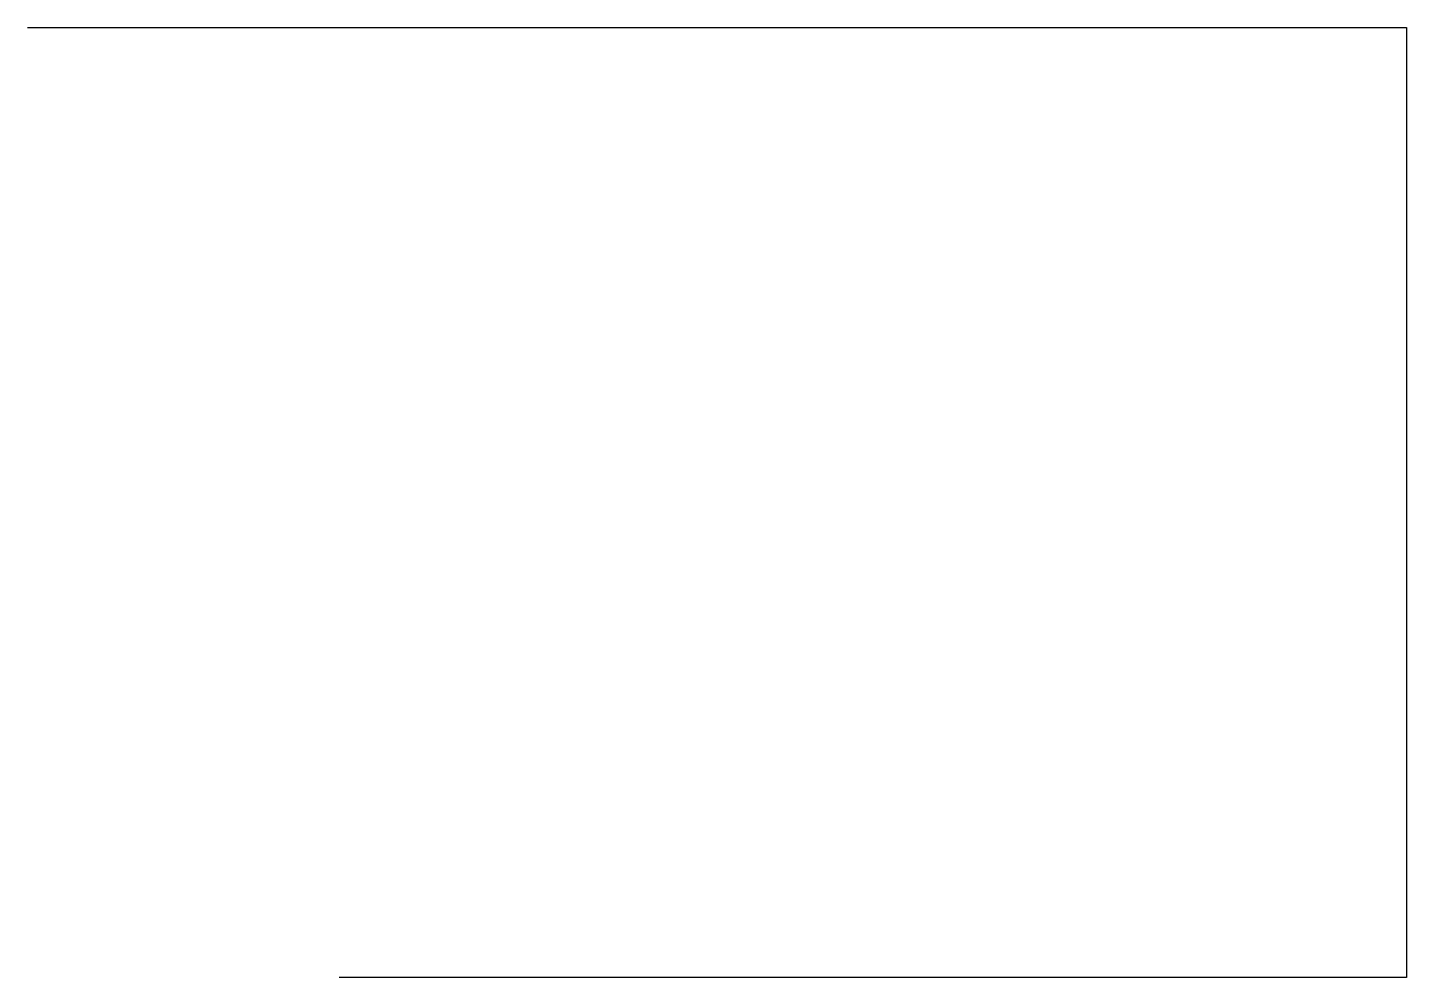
# Model space of a CAD drawing. Header units: inches. Extents: x 1.86 to 5.99, y 2.35 to 5.19.
import ezdxf

# ---------------------------------------------------------------- set-up
doc = ezdxf.new("R2010")
doc.units = ezdxf.units.IN
doc.header["$MEASUREMENT"] = 0

msp = doc.modelspace()

# ---------------------------------------------------------------- linework, layer by layer
for p, q in [((1.8594, 5.1939), (5.9922, 5.1939)), ((5.9922, 5.1939), (5.9922, 2.3455)), ((5.9922, 2.3455), (2.7936, 2.3455))]:
    msp.add_line(p, q)

doc.saveas('drawing.dxf')
